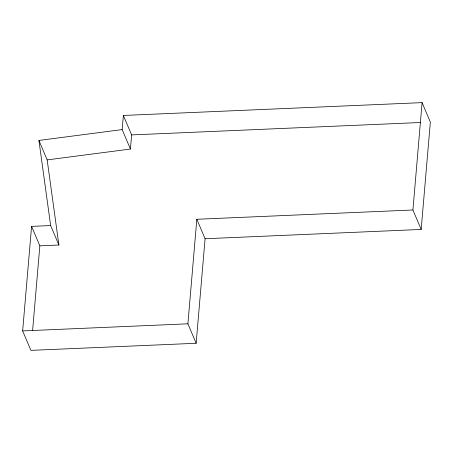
<?xml version="1.0" encoding="UTF-8"?>
<svg xmlns="http://www.w3.org/2000/svg" width="453" height="453" viewBox="0 0 453 453"><rect width="100%" height="100%" fill="white"/><g stroke="black" fill="none" stroke-linecap="round" stroke-linejoin="round"><path stroke-width="0.68" d="M205.084 238.737L421.177 229.445L412.921 209.988L196.829 219.275L205.084 238.737L196.155 343.272L30.912 350.373L22.65 330.916L31.58 226.375L50.645 225.56L58.901 245.016L39.841 245.837L31.58 226.375M32.588 330.73L39.841 245.837M122.168 129.586L38.913 140.441L47.169 159.898L130.43 149.043L122.168 129.586L123.375 115.464L422.088 102.627L430.35 122.084L421.177 229.445M130.43 149.043L131.636 134.92L123.375 115.464M196.155 343.272L187.899 323.816L196.829 219.275M412.921 209.988L422.088 102.627M131.636 134.92L420.463 122.508M22.65 330.916L187.899 323.816M47.169 159.898L58.901 245.016M38.913 140.441L50.645 225.56"/></g></svg>
